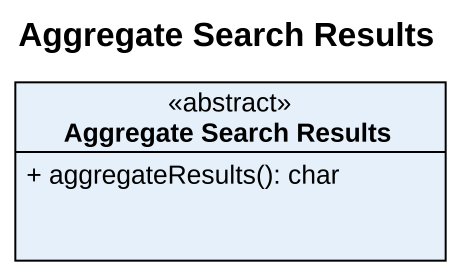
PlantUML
@startuml
title Aggregate Search Results
hide circle
hide empty members
skinparam classAttributeIconSize 0
class "Aggregate Search Results" as Aggregate_Search_Results <<abstract>> {
  + aggregateResults(): char
}
@enduml
